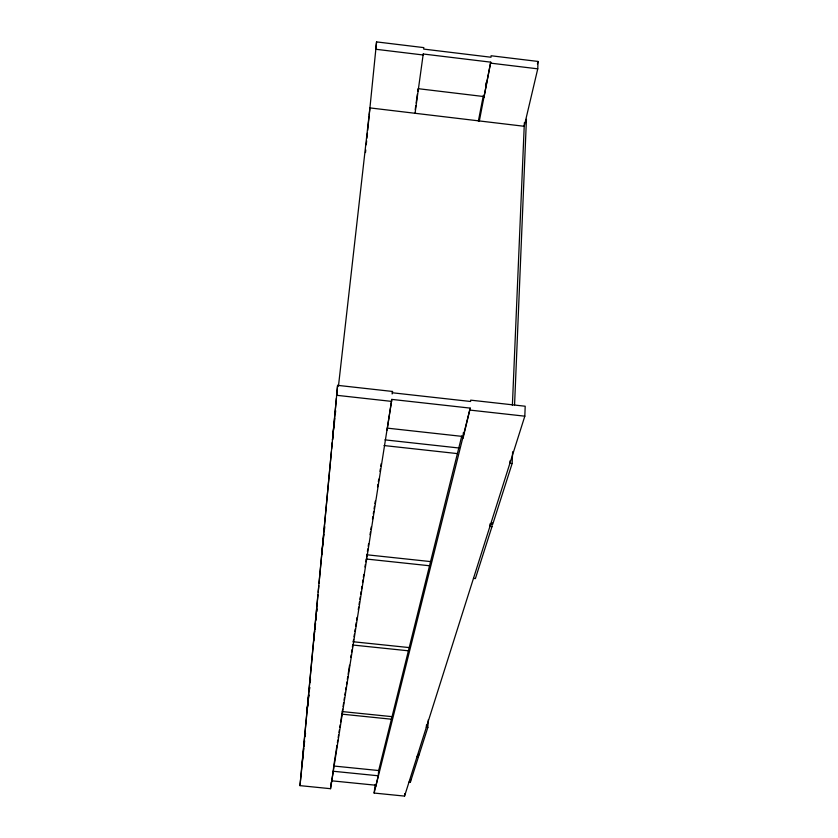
<?xml version="1.0" encoding="UTF-8"?>
<svg xmlns="http://www.w3.org/2000/svg" width="838" height="838" viewBox="0 0 838 838"><rect width="100%" height="100%" fill="white"/><g stroke="black" fill="none" stroke-linecap="round" stroke-linejoin="round"><path stroke-width="1.26" d="M524.818 416.182L525.196 406.231L470.684 400.155L470.6 401.486L392.404 392.781L392.519 391.461L337.609 385.344L299.973 785.635L330.539 788.694L391.796 399.401L470.212 408.116L374.125 793.052L404.565 796.1L524.818 416.182L470.097 410.107M338.468 386.067L369.925 107.903L524.211 126.287L537.755 68.831L538.027 61.446L491.089 55.758L491.005 57.235L423.682 49.086L423.819 47.619L376.576 41.9L375.738 49.253L423.148 54.983L423.232 53.999L490.712 62.159L479.346 120.944M510.028 460.848L509.923 463.246L512.144 463.487L512.626 451.755M512.385 405.393L524.368 122.683M514.574 404.817L526.432 119.289L525.835 121.824M490.062 523.823L489.926 526.421L491.969 526.641L492.157 522.723M462.995 438.452L470.212 408.116M463.194 435.194L463.351 432.597M483.924 97.543L490.712 62.159M426.49 724.964L426.333 727.342L427.82 727.489L428.354 719.674M409.049 781.959L410.39 782.095L418.466 756.808L418.644 754.2M410.39 782.095L410.578 779.487M404.565 796.1L404.754 793.555M374.125 793.052L375.204 784.483M375.759 786.536L378.231 775.779L333.21 771.253L331.576 782.105M378.127 777.098L378.671 770.541L461.79 435.938M387.093 430.083L391.796 399.401M418.33 89.687L418.424 88.713L483.987 96.569M302.214 762.842L317.969 594.854M318.21 592.246L318.817 585.741M319.058 583.133L331.398 451.609M331.639 449L332.246 442.485M336.405 398.186L332.497 439.887L333.084 434.681M336.646 395.62L337.609 385.344M365.494 152.558L365.756 149.96M366.269 144.754L366.656 140.857M366.908 138.249L367.432 133.053M367.683 130.445L369.108 116.147M369.233 114.837L376.576 41.9M330.539 788.694L331.178 782.325M333.084 772.573L333.734 766.016L378.671 770.541M313.642 640.934L314.679 631.161M314.952 629.233L315.549 623.367M315.968 620.13L316.418 615.574M316.848 611.677L317.141 609.079M307.357 708.005L307.934 702.82L307.253 709.294M308.793 695.048L308.216 700.233L308.845 695.027M309.232 691.161L309.662 687.275L309.274 691.13M310.238 682.09L310.521 679.503M303.796 748.596L299.973 785.635M304.079 746.009L304.655 740.834M305.179 736.403L305.514 733.061M333.032 434.157L333.912 426.364M334.404 422.981L334.791 418.56M335.378 413.364L335.671 410.767M321.771 554.274L323.039 542.249M323.332 539.651L323.908 534.466M324.348 530.58L324.788 526.693M415.239 109.579L415.774 105.693M416.14 103.105L417.387 94.055M417.743 91.468L418.11 88.88M415.061 113.287L423.232 53.999M333.943 764.727L336.981 745.349M337.389 742.761L337.787 740.174M338.196 737.587L338.604 735.01M339.013 732.422L339.411 729.835M339.819 727.248L340.228 724.671M340.637 722.084L342.658 709.158M343.067 706.581L343.674 702.705M344.083 700.118L344.481 697.53M344.889 694.943L345.298 692.366M345.706 689.779L346.104 687.191M346.513 684.604L346.922 682.027M347.32 679.44L347.728 676.853M348.137 674.276L349.551 665.225M350.776 657.474L351.174 654.887M351.583 652.299L351.991 649.722M352.4 647.135L352.798 644.548M353.207 641.96L353.615 639.384M354.013 636.796L354.422 634.209M354.83 631.622L355.239 629.045M355.637 626.457L356.244 622.582M356.653 619.994L357.061 617.407M358.276 609.655L358.685 607.079M359.083 604.491L359.492 601.904M359.9 599.317L360.309 596.74M360.707 594.152L361.115 591.565M361.524 588.978L361.932 586.401M362.54 582.525L362.938 579.938M363.346 577.351L363.755 574.763M364.97 567.012L365.378 564.424M365.777 561.848L366.185 559.26M366.562 556.893L367.002 554.096M367.4 551.509L367.809 548.921M368.217 546.334L368.615 543.757M370.04 534.707L370.448 532.12M370.846 529.543L371.255 526.955M372.47 519.204L372.879 516.617M373.287 514.029L373.685 511.452M374.094 508.865L374.502 506.278M374.911 503.69L375.309 501.114M377.54 486.899L377.948 484.312M378.357 481.724L378.766 479.137M379.981 471.385L380.379 468.798M380.787 466.221L381.196 463.634M392.132 393.975L392.519 391.461M478.372 121.06L483.369 95.396M485.527 85.329L486.03 82.773M537.43 63.981L538.027 61.446M427.82 727.489L418.822 755.677L417.408 755.53M491.969 526.641L475.387 578.576L473.48 578.377M512.144 463.487L492.734 524.274L490.68 524.054M331.712 780.817L375.864 785.237M342.281 711.577L392.058 716.658M341.873 714.144L391.419 719.214M417.052 756.662L418.466 756.808M353.238 641.751L409.216 647.585M352.725 645.009L408.42 650.801M366.887 554.787L430.585 561.586M366.227 559.009L429.548 565.755M336.478 395.274L391.618 401.392M387.271 428.134L463.11 436.493M384.925 439.866L458.805 447.984M384.034 445.544L457.412 453.599M490.649 63.143L537.755 68.831"/></g></svg>
